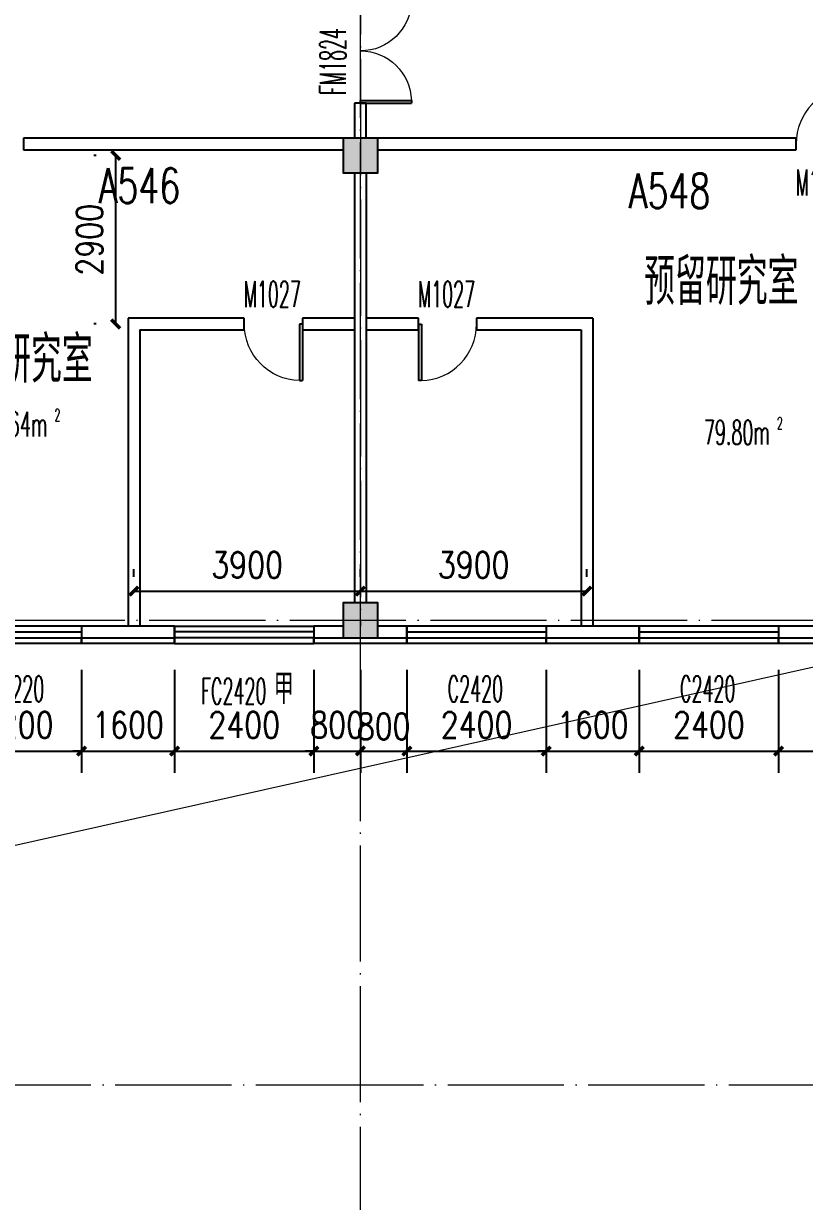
# Model space of a CAD drawing. Extents: x 1417642 to 3570900, y 124798 to 1191112.
# Drawn here: x 1495603 to 1509048, y 206833 to 227103 of the extents above; entities that cross this region are included whole.
import ezdxf

# ---------------------------------------------------------------- set-up
doc = ezdxf.new("R2010")
doc.units = 0
doc.header["$LTSCALE"] = 1000
doc.header["$MEASUREMENT"] = 0
doc.linetypes.add('DOTE', pattern=[2.42, 2, -0.2, 0.02, -0.2])
doc.layers.get('0').update_dxf_attribs({"linetype": 'CONTINUOUS'})
doc.layers.get('Defpoints').update_dxf_attribs({"linetype": 'CONTINUOUS'})
for name, color, linetype in [('colu', 2, 'CONTINUOUS'), ('COLUMN', 9, 'CONTINUOUS'), ('DOTE', 1, 'DOTE'), ('PUB_DIM', 3, 'CONTINUOUS'), ('PUB_HATCH', 8, 'CONTINUOUS'), ('PUB_TEXT', 40, 'CONTINUOUS'), ('SPACE', 7, 'CONTINUOUS'), ('STAIR', 2, 'CONTINUOUS'), ('SURFACE', 6, 'CONTINUOUS'), ('tiaozheng', 20, 'CONTINUOUS'), ('WALL', 4, 'CONTINUOUS'), ('WALL-MOVE', 6, 'CONTINUOUS'), ('WINDOW', 2, 'CONTINUOUS'), ('WINDOW_TEXT', 7, 'CONTINUOUS'), ('填充', 252, 'CONTINUOUS'), ('柱填充', 8, 'CONTINUOUS')]:
    doc.layers.add(name, color=color, linetype=linetype)
doc.styles.add('_TCH_SPACE', font='ROMANS', dxfattribs={"width": 0.7, "height": 5, "bigfont": 'Z'})
doc.styles.add('_TCH_WINDOW', font='ROMANS.shx', dxfattribs={"width": 0.7, "height": 400, "bigfont": 'Z.shx'})
doc.styles.add('DIM_FONT', font='SIMPLEX.shx', dxfattribs={"width": 0.8})
doc.styles.add('Z', font='ROMANS', dxfattribs={"width": 0.7, "bigfont": 'Z'})
doc.dimstyles.new('DIMN150', dxfattribs={"dimscale": 1.5, "dimtxt": 300, "dimasz": 100, "dimexe": 250, "dimexo": 300, "dimgap": 150, "dimtad": 1, "dimdec": 0, "dimzin": 0, "dimdsep": 46, "dimtxsty": 'DIM_FONT', "dimblk": 'ARCHTICK', "dimcen": 0.09, "dimdle": 1.5, "dimclrt": 7, "dimazin": 2, "dimtfac": 1, "dimtdec": 0, "dimtix": 1, "dimtmove": 2, "dimatfit": 3, "dimldrblk": 'ARCHTICK', "dimfxl": 1, "dimtolj": 1, "dimtzin": 0, "dimarcsym": 0})

# ---------------------------------------------------------------- blocks, each defined once
blk = doc.blocks.new('896')
at = {"layer": '柱填充'}
h = blk.add_hatch(color=256, dxfattribs=at)
h.paths.add_polyline_path([(1580873, 568265), (1580873, 568965), (1580273, 568965), (1580273, 568265)])
h.paths.add_polyline_path([(1572873, 568265), (1572873, 568965), (1572273, 568965), (1572273, 568265)])
h.paths.add_polyline_path([(1564873, 568265), (1564873, 568965), (1564273, 568965), (1564273, 568265)])
h.paths.add_polyline_path([(1556873, 568265), (1556873, 568965), (1556273, 568965), (1556273, 568265)])
h.paths.add_polyline_path([(1546873, 568265), (1546873, 568965), (1546273, 568965), (1546273, 568265)])
h.paths.add_polyline_path([(1536873, 568265), (1536873, 568965), (1536273, 568965), (1536273, 568265)])
h.paths.add_polyline_path([(1533273, 568265), (1533273, 568965), (1532673, 568965), (1532673, 568265)])
h.paths.add_polyline_path([(1523273, 568365), (1523273, 568965), (1522673, 568965), (1522673, 568365)])
h.paths.add_polyline_path([(1590123, 558965), (1589423, 558965), (1589423, 558365), (1590123, 558365)])
h.paths.add_polyline_path([(1580923, 558365), (1580923, 559065), (1580223, 559065), (1580223, 558365)])
h.paths.add_polyline_path([(1572923, 558365), (1572923, 559065), (1572223, 559065), (1572223, 558365)])
h.paths.add_polyline_path([(1564923, 558365), (1564923, 559065), (1564223, 559065), (1564223, 558365)])
h.paths.add_polyline_path([(1556923, 558365), (1556923, 559065), (1556223, 559065), (1556223, 558365)])
h.paths.add_polyline_path([(1546923, 558365), (1546923, 559065), (1546223, 559065), (1546223, 558365)])
h.paths.add_polyline_path([(1536873, 558365), (1536873, 558965), (1536273, 558965), (1536273, 558365)])
h.paths.add_polyline_path([(1533273, 558365), (1533273, 558965), (1532673, 558965), (1532673, 558365)])
h.paths.add_polyline_path([(1523372, 558965), (1522672, 558965), (1522672, 558365), (1523372, 558365)])
h.paths.add_polyline_path([(1590123, 554765), (1590123, 555365), (1589523, 555365), (1589523, 554765)])
h.paths.add_polyline_path([(1580873, 554765), (1580873, 555365), (1580273, 555365), (1580273, 554765)])
h.paths.add_polyline_path([(1572873, 554765), (1572873, 555365), (1572273, 555365), (1572273, 554765)])
h.paths.add_polyline_path([(1564873, 554765), (1564873, 555365), (1564273, 555365), (1564273, 554765)])
h.paths.add_polyline_path([(1556873, 554765), (1556873, 555365), (1556273, 555365), (1556273, 554765)])
h.paths.add_polyline_path([(1546873, 554765), (1546873, 555365), (1546273, 555365), (1546273, 554765)])
h.paths.add_polyline_path([(1536873, 554765), (1536873, 555365), (1536273, 555365), (1536273, 554765)])
h.paths.add_polyline_path([(1533273, 554765), (1533273, 555365), (1532673, 555365), (1532673, 554765)])
h.paths.add_polyline_path([(1523372, 555365), (1522672, 555365), (1522672, 554765), (1523372, 554765)])
h.paths.add_polyline_path([(1590123, 546765), (1590123, 547365), (1589523, 547365), (1589523, 546765)])
h.paths.add_polyline_path([(1580873, 546765), (1580873, 547365), (1580273, 547365), (1580273, 546765)])
h.paths.add_polyline_path([(1572873, 546765), (1572873, 547365), (1572273, 547365), (1572273, 546765)])
h.paths.add_polyline_path([(1564873, 546765), (1564873, 547365), (1564273, 547365), (1564273, 546765)])
h.paths.add_polyline_path([(1556873, 546765), (1556873, 547365), (1556273, 547365), (1556273, 546765)])
h.paths.add_polyline_path([(1546873, 546715), (1546873, 547415), (1546173, 547415), (1546173, 546715)])
h.paths.add_polyline_path([(1536973, 546715), (1536973, 547415), (1536273, 547415), (1536273, 546715)])
h.paths.add_polyline_path([(1533273, 546715), (1533273, 547415), (1532573, 547415), (1532573, 546715)])
h.paths.add_polyline_path([(1523372, 547365), (1522672, 547365), (1522672, 546765), (1523372, 546765)])
h.paths.add_polyline_path([(1546873, 539365), (1546173, 539365), (1546173, 538765), (1546873, 538765)])
h.paths.add_polyline_path([(1536973, 538715), (1536973, 539415), (1536273, 539415), (1536273, 538715)])
h.paths.add_polyline_path([(1533273, 538715), (1533273, 539415), (1532573, 539415), (1532573, 538715)])
h.paths.add_polyline_path([(1523372, 539365), (1522672, 539365), (1522672, 538765), (1523372, 538765)])
h.paths.add_polyline_path([(1546873, 531365), (1546173, 531365), (1546173, 530765), (1546873, 530765)])
h.paths.add_polyline_path([(1536973, 530715), (1536973, 531415), (1536273, 531415), (1536273, 530715)])
h.paths.add_polyline_path([(1533273, 530715), (1533273, 531415), (1532573, 531415), (1532573, 530715)])
h.paths.add_polyline_path([(1523372, 531365), (1522672, 531365), (1522672, 530765), (1523372, 530765)])
h.paths.add_polyline_path([(1546873, 523365), (1546173, 523365), (1546173, 522765), (1546873, 522765)])
h.paths.add_polyline_path([(1536973, 522715), (1536973, 523415), (1536273, 523415), (1536273, 522715)])
h.paths.add_polyline_path([(1533273, 522715), (1533273, 523415), (1532573, 523415), (1532573, 522715)])
h.paths.add_polyline_path([(1523372, 523365), (1522672, 523365), (1522672, 522765), (1523372, 522765)])
h.paths.add_polyline_path([(1546873, 515365), (1546173, 515365), (1546173, 514765), (1546873, 514765)])
h.paths.add_polyline_path([(1536973, 514715), (1536973, 515415), (1536273, 515415), (1536273, 514715)])
h.paths.add_polyline_path([(1533273, 514715), (1533273, 515415), (1532573, 515415), (1532573, 514715)])
h.paths.add_polyline_path([(1523372, 515365), (1522672, 515365), (1522672, 514765), (1523372, 514765)])
h.paths.add_polyline_path([(1546873, 507365), (1546173, 507365), (1546173, 506765), (1546873, 506765)])
h.paths.add_polyline_path([(1536973, 506715), (1536973, 507415), (1536273, 507415), (1536273, 506715)])
h.paths.add_polyline_path([(1533273, 506715), (1533273, 507415), (1532573, 507415), (1532573, 506715)])
h.paths.add_polyline_path([(1523372, 507365), (1522672, 507365), (1522672, 506765), (1523372, 506765)])
h.paths.add_polyline_path([(1546873, 499365), (1546173, 499365), (1546173, 498765), (1546873, 498765)])
h.paths.add_polyline_path([(1536973, 498715), (1536973, 499415), (1536273, 499415), (1536273, 498715)])
h.paths.add_polyline_path([(1533273, 498715), (1533273, 499415), (1532573, 499415), (1532573, 498715)])
h.paths.add_polyline_path([(1523372, 499365), (1522672, 499365), (1522672, 498765), (1523372, 498765)])
h.paths.add_polyline_path([(1546873, 490765), (1546873, 491365), (1546273, 491365), (1546273, 490765)])
h.paths.add_polyline_path([(1536873, 490765), (1536873, 491365), (1536273, 491365), (1536273, 490765)])
h.paths.add_polyline_path([(1533273, 490765), (1533273, 491365), (1532673, 491365), (1532673, 490765)])
h.paths.add_polyline_path([(1523273, 490765), (1523273, 491365), (1522673, 491365), (1522673, 490765)])
at = {"layer": 'colu'}
for points in [[(1580873, 554765), (1580873, 555365), (1580273, 555365), (1580273, 554765)], [(1580873, 546765), (1580873, 547365), (1580273, 547365), (1580273, 546765)]]:
    blk.add_lwpolyline(points, close=True, dxfattribs=at)
blk = doc.blocks.new('_ArchTick')
at = {"color": 0, "linetype": 'ByBlock', "const_width": 0.4}
blk.add_lwpolyline([(-0.5, -0.5), (0.5, 0.5)], dxfattribs=at)
blk = doc.blocks.new('*D337')
at = {"layer": 'Defpoints', "color": 0}
for p in [(1501403, 217337), (1497503, 217133), (1501403, 217133)]:
    blk.add_point(p, dxfattribs=at)
at = {"layer": 'PUB_DIM', "color": 0, "lineweight": -2}
for p, q in [((1497503, 217583), (1497503, 217712)), ((1501403, 217583), (1501403, 217712)), ((1497501, 217337), (1501405, 217337))]:
    blk.add_line(p, q, dxfattribs=at)
at = {"layer": 'PUB_DIM', "color": 0, "lineweight": -2, "xscale": 150, "yscale": 150, "zscale": 150, "rotation": 180}
blk.add_blockref('_ArchTick', (1497503, 217337), dxfattribs=at)
at = {"layer": 'PUB_DIM', "color": 0, "lineweight": -2, "xscale": 150, "yscale": 150, "zscale": 150}
blk.add_blockref('_ArchTick', (1501403, 217337), dxfattribs=at)
at = {"layer": 'PUB_DIM', "color": 7, "insert": (1499453, 217787), "char_height": 450, "attachment_point": 5, "style": 'DIM_FONT'}
blk.add_mtext('\\A1;3900', dxfattribs=at)
blk = doc.blocks.new('*D382')
at = {"layer": 'Defpoints', "color": 0}
for p in [(1505303, 217337), (1501403, 217133), (1505303, 217133)]:
    blk.add_point(p, dxfattribs=at)
at = {"layer": 'PUB_DIM', "color": 0, "lineweight": -2}
for p, q in [((1501403, 217583), (1501403, 217712)), ((1505303, 217583), (1505303, 217712)), ((1501401, 217337), (1505305, 217337))]:
    blk.add_line(p, q, dxfattribs=at)
at = {"layer": 'PUB_DIM', "color": 0, "lineweight": -2, "xscale": 150, "yscale": 150, "zscale": 150, "rotation": 180}
blk.add_blockref('_ArchTick', (1501403, 217337), dxfattribs=at)
at = {"layer": 'PUB_DIM', "color": 0, "lineweight": -2, "xscale": 150, "yscale": 150, "zscale": 150}
blk.add_blockref('_ArchTick', (1505303, 217337), dxfattribs=at)
at = {"layer": 'PUB_DIM', "color": 7, "insert": (1503353, 217787), "char_height": 450, "attachment_point": 5, "style": 'DIM_FONT'}
blk.add_mtext('\\A1;3900', dxfattribs=at)
blk = doc.blocks.new('*D383')
at = {"layer": 'Defpoints', "color": 0}
for p in [(1497190, 224833), (1497303, 224833), (1497303, 221933)]:
    blk.add_point(p, dxfattribs=at)
at = {"layer": 'PUB_DIM', "color": 0, "lineweight": -2}
for p, q in [((1496853, 224833), (1496815, 224833)), ((1497190, 221930), (1497190, 224835)), ((1496853, 221933), (1496815, 221933))]:
    blk.add_line(p, q, dxfattribs=at)
at = {"layer": 'PUB_DIM', "color": 0, "lineweight": -2, "xscale": 150, "yscale": 150, "zscale": 150}
for p, rotation in [((1497190, 224833), 90), ((1497190, 221933), 270)]:
    blk.add_blockref('_ArchTick', p, dxfattribs=dict(at, rotation=rotation))
at = {"layer": 'PUB_DIM', "color": 7, "insert": (1496740, 223383), "char_height": 450, "attachment_point": 5, "rotation": 90, "style": 'DIM_FONT'}
blk.add_mtext('\\A1;2900', dxfattribs=at)
blk = doc.blocks.new('*D619')
at = {"layer": 'Defpoints', "color": 0}
for p in [(1494403, 216433), (1496603, 216433), (1496603, 214584)]:
    blk.add_point(p, dxfattribs=at)
at = {"layer": 'PUB_DIM', "color": 0, "lineweight": -2}
for p, q in [((1494403, 215983), (1494403, 214209)), ((1496603, 215983), (1496603, 214209)), ((1494401, 214584), (1496605, 214584))]:
    blk.add_line(p, q, dxfattribs=at)
at = {"layer": 'PUB_DIM', "color": 0, "lineweight": -2, "xscale": 150, "yscale": 150, "zscale": 150, "rotation": 180}
blk.add_blockref('_ArchTick', (1494403, 214584), dxfattribs=at)
at = {"layer": 'PUB_DIM', "color": 0, "lineweight": -2, "xscale": 150, "yscale": 150, "zscale": 150}
blk.add_blockref('_ArchTick', (1496603, 214584), dxfattribs=at)
at = {"layer": 'PUB_DIM', "color": 7, "insert": (1495503, 215034), "char_height": 450, "attachment_point": 5, "style": 'DIM_FONT'}
blk.add_mtext('\\A1;2200', dxfattribs=at)
blk = doc.blocks.new('*D620')
at = {"layer": 'Defpoints', "color": 0}
for p in [(1496603, 216433), (1498203, 216433), (1498203, 214584)]:
    blk.add_point(p, dxfattribs=at)
at = {"layer": 'PUB_DIM', "color": 0, "lineweight": -2}
for p, q in [((1496603, 215983), (1496603, 214209)), ((1498203, 215983), (1498203, 214209)), ((1496603, 214584), (1496453, 214584)), ((1496603, 214584), (1498203, 214584)), ((1498203, 214584), (1498353, 214584))]:
    blk.add_line(p, q, dxfattribs=at)
at = {"layer": 'PUB_DIM', "color": 0, "lineweight": -2, "xscale": 150, "yscale": 150, "zscale": 150}
blk.add_blockref('_ArchTick', (1496603, 214584), dxfattribs=at)
at = {"layer": 'PUB_DIM', "color": 0, "lineweight": -2, "xscale": 150, "yscale": 150, "zscale": 150, "rotation": 180}
blk.add_blockref('_ArchTick', (1498203, 214584), dxfattribs=at)
at = {"layer": 'PUB_DIM', "color": 7, "insert": (1497403, 215034), "char_height": 450, "attachment_point": 5, "style": 'DIM_FONT'}
blk.add_mtext('\\A1;1600', dxfattribs=at)
blk = doc.blocks.new('*D621')
at = {"layer": 'Defpoints', "color": 0}
for p in [(1498203, 216433), (1500603, 216433), (1500603, 214584)]:
    blk.add_point(p, dxfattribs=at)
at = {"layer": 'PUB_DIM', "color": 0, "lineweight": -2}
for p, q in [((1498203, 215983), (1498203, 214209)), ((1500603, 215983), (1500603, 214209)), ((1498201, 214584), (1500605, 214584))]:
    blk.add_line(p, q, dxfattribs=at)
at = {"layer": 'PUB_DIM', "color": 0, "lineweight": -2, "xscale": 150, "yscale": 150, "zscale": 150, "rotation": 180}
blk.add_blockref('_ArchTick', (1498203, 214584), dxfattribs=at)
at = {"layer": 'PUB_DIM', "color": 0, "lineweight": -2, "xscale": 150, "yscale": 150, "zscale": 150}
blk.add_blockref('_ArchTick', (1500603, 214584), dxfattribs=at)
at = {"layer": 'PUB_DIM', "color": 7, "insert": (1499403, 215034), "char_height": 450, "attachment_point": 5, "style": 'DIM_FONT'}
blk.add_mtext('\\A1;2400', dxfattribs=at)
blk = doc.blocks.new('*D622')
at = {"layer": 'Defpoints', "color": 0}
for p in [(1500603, 216433), (1501403, 216433), (1501403, 214584)]:
    blk.add_point(p, dxfattribs=at)
at = {"layer": 'PUB_DIM', "color": 0, "lineweight": -2}
for p, q in [((1500603, 215983), (1500603, 214209)), ((1501403, 215983), (1501403, 214209)), ((1500603, 214584), (1500453, 214584)), ((1500603, 214584), (1501403, 214584)), ((1501403, 214584), (1501553, 214584))]:
    blk.add_line(p, q, dxfattribs=at)
at = {"layer": 'PUB_DIM', "color": 0, "lineweight": -2, "xscale": 150, "yscale": 150, "zscale": 150}
blk.add_blockref('_ArchTick', (1500603, 214584), dxfattribs=at)
at = {"layer": 'PUB_DIM', "color": 0, "lineweight": -2, "xscale": 150, "yscale": 150, "zscale": 150, "rotation": 180}
blk.add_blockref('_ArchTick', (1501403, 214584), dxfattribs=at)
at = {"layer": 'PUB_DIM', "color": 7, "insert": (1501003, 215034), "char_height": 450, "attachment_point": 5, "style": 'DIM_FONT'}
blk.add_mtext('\\A1;800', dxfattribs=at)
blk = doc.blocks.new('*D623')
at = {"layer": 'Defpoints', "color": 0}
for p in [(1501403, 216433), (1502203, 216433), (1502203, 214584)]:
    blk.add_point(p, dxfattribs=at)
at = {"layer": 'PUB_DIM', "color": 0, "lineweight": -2}
for p, q in [((1501403, 215983), (1501403, 214209)), ((1502203, 215983), (1502203, 214209)), ((1501401, 214584), (1502205, 214584))]:
    blk.add_line(p, q, dxfattribs=at)
at = {"layer": 'PUB_DIM', "color": 0, "lineweight": -2, "xscale": 150, "yscale": 150, "zscale": 150, "rotation": 180}
blk.add_blockref('_ArchTick', (1501403, 214584), dxfattribs=at)
at = {"layer": 'PUB_DIM', "color": 0, "lineweight": -2, "xscale": 150, "yscale": 150, "zscale": 150}
blk.add_blockref('_ArchTick', (1502203, 214584), dxfattribs=at)
at = {"layer": 'PUB_DIM', "color": 7, "insert": (1501803, 215007), "char_height": 450, "attachment_point": 5, "style": 'DIM_FONT'}
blk.add_mtext('\\A1;800', dxfattribs=at)
blk = doc.blocks.new('*D624')
at = {"layer": 'Defpoints', "color": 0}
for p in [(1502203, 216433), (1504603, 216433), (1504603, 214584)]:
    blk.add_point(p, dxfattribs=at)
at = {"layer": 'PUB_DIM', "color": 0, "lineweight": -2}
for p, q in [((1502203, 215983), (1502203, 214209)), ((1504603, 215983), (1504603, 214209)), ((1502201, 214584), (1504605, 214584))]:
    blk.add_line(p, q, dxfattribs=at)
at = {"layer": 'PUB_DIM', "color": 0, "lineweight": -2, "xscale": 150, "yscale": 150, "zscale": 150, "rotation": 180}
blk.add_blockref('_ArchTick', (1502203, 214584), dxfattribs=at)
at = {"layer": 'PUB_DIM', "color": 0, "lineweight": -2, "xscale": 150, "yscale": 150, "zscale": 150}
blk.add_blockref('_ArchTick', (1504603, 214584), dxfattribs=at)
at = {"layer": 'PUB_DIM', "color": 7, "insert": (1503403, 215034), "char_height": 450, "attachment_point": 5, "style": 'DIM_FONT'}
blk.add_mtext('\\A1;2400', dxfattribs=at)
blk = doc.blocks.new('*D625')
at = {"layer": 'Defpoints', "color": 0}
for p in [(1504603, 216433), (1506203, 216433), (1506203, 214584)]:
    blk.add_point(p, dxfattribs=at)
at = {"layer": 'PUB_DIM', "color": 0, "lineweight": -2}
for p, q in [((1504603, 215983), (1504603, 214209)), ((1506203, 215983), (1506203, 214209)), ((1504603, 214584), (1504453, 214584)), ((1504603, 214584), (1506203, 214584)), ((1506203, 214584), (1506353, 214584))]:
    blk.add_line(p, q, dxfattribs=at)
at = {"layer": 'PUB_DIM', "color": 0, "lineweight": -2, "xscale": 150, "yscale": 150, "zscale": 150}
blk.add_blockref('_ArchTick', (1504603, 214584), dxfattribs=at)
at = {"layer": 'PUB_DIM', "color": 0, "lineweight": -2, "xscale": 150, "yscale": 150, "zscale": 150, "rotation": 180}
blk.add_blockref('_ArchTick', (1506203, 214584), dxfattribs=at)
at = {"layer": 'PUB_DIM', "color": 7, "insert": (1505403, 215034), "char_height": 450, "attachment_point": 5, "style": 'DIM_FONT'}
blk.add_mtext('\\A1;1600', dxfattribs=at)
blk = doc.blocks.new('*D626')
at = {"layer": 'Defpoints', "color": 0}
for p in [(1506203, 216433), (1508603, 216433), (1508603, 214584)]:
    blk.add_point(p, dxfattribs=at)
at = {"layer": 'PUB_DIM', "color": 0, "lineweight": -2}
for p, q in [((1506203, 215983), (1506203, 214209)), ((1508603, 215983), (1508603, 214209)), ((1506201, 214584), (1508605, 214584))]:
    blk.add_line(p, q, dxfattribs=at)
at = {"layer": 'PUB_DIM', "color": 0, "lineweight": -2, "xscale": 150, "yscale": 150, "zscale": 150, "rotation": 180}
blk.add_blockref('_ArchTick', (1506203, 214584), dxfattribs=at)
at = {"layer": 'PUB_DIM', "color": 0, "lineweight": -2, "xscale": 150, "yscale": 150, "zscale": 150}
blk.add_blockref('_ArchTick', (1508603, 214584), dxfattribs=at)
at = {"layer": 'PUB_DIM', "color": 7, "insert": (1507403, 215034), "char_height": 450, "attachment_point": 5, "style": 'DIM_FONT'}
blk.add_mtext('\\A1;2400', dxfattribs=at)
blk = doc.blocks.new('*D627')
at = {"layer": 'Defpoints', "color": 0}
for p in [(1508603, 216433), (1511403, 216433), (1511403, 214584)]:
    blk.add_point(p, dxfattribs=at)
at = {"layer": 'PUB_DIM', "color": 0, "lineweight": -2}
for p, q in [((1508603, 215983), (1508603, 214209)), ((1511403, 215983), (1511403, 214209)), ((1508601, 214584), (1509559, 214584)), ((1511405, 214584), (1511278, 214584))]:
    blk.add_line(p, q, dxfattribs=at)
at = {"layer": 'PUB_DIM', "color": 0, "lineweight": -2, "xscale": 150, "yscale": 150, "zscale": 150, "rotation": 180}
blk.add_blockref('_ArchTick', (1508603, 214584), dxfattribs=at)
at = {"layer": 'PUB_DIM', "color": 0, "lineweight": -2, "xscale": 150, "yscale": 150, "zscale": 150}
blk.add_blockref('_ArchTick', (1511403, 214584), dxfattribs=at)
at = {"layer": 'PUB_DIM', "color": 7, "insert": (1510419, 214996), "char_height": 450, "attachment_point": 5, "style": 'DIM_FONT'}
blk.add_mtext('\\A1;2800', dxfattribs=at)
blk = doc.blocks.new('_FZH')
blk.add_lwpolyline([(-0.5, -0.5), (0.5, -0.5), (0.5, 0.5), (-0.5, 0.5)], close=True)
at = {"layer": 'PUB_HATCH'}
blk.add_solid([(-0.5, -0.5), (0.5, -0.5), (-0.5, 0.5), (0.5, 0.5)], dxfattribs=at)
blk = doc.blocks.new('$TCHSYS$WIN2D')
for p, q in [((-0.5, 0.5), (0.5, 0.5)), ((-0.5, 0.5), (-0.5, -0.5)), ((0.5, 0.5), (0.5, -0.5)), ((0.5, 0.1667), (-0.5, 0.1667)), ((0.5, -0.1667), (-0.5, -0.1667)), ((-0.5, -0.5), (0.5, -0.5))]:
    blk.add_line(p, q)
blk = doc.blocks.new('$DorLib2D$00000001')
for p, q in [((0.45, 0.975), (0.5, 0.975)), ((0.45, 0), (0.45, 0.975)), ((0.5, 0), (0.5, 0.975)), ((0.5, 0), (0.45, 0))]:
    blk.add_line(p, q)
at = {"lineweight": 13}
blk.add_arc((0.475, 0), 0.975, 91.4693, 180, dxfattribs=at)
blk = doc.blocks.new('$DorLib2D$00000002')
for p, q in [((-0.5, 0), (-0.5, 0.4875)), ((-0.475, 0.4875), (-0.5, 0.4875)), ((-0.475, 0), (-0.475, 0.4875)), ((0.475, 0), (0.475, 0.4875)), ((0.475, 0.4875), (0.5, 0.4875)), ((0.5, 0), (0.5, 0.4875)), ((-0.5, 0), (-0.475, 0)), ((0.5, 0), (0.475, 0))]:
    blk.add_line(p, q)
at = {"lineweight": 13}
for centre, start, end in [((-0.4875, 0), 0, 88.53072), ((0.4875, 0), 91.46928, 180)]:
    blk.add_arc(centre, 0.4875, start, end, dxfattribs=at)

msp = doc.modelspace()

# ---------------------------------------------------------------- linework, layer by layer
at = {"layer": 'DOTE', "lineweight": 0}
msp.add_line((1501403.1, 131099.3), (1501403.1, 242558.6), dxfattribs=at)
for points in [[(1501403.1, 243432.7), (1501403.1, 216732.7)], [(1596566.6, 216832.7), (1432076.7, 216832.7)], [(1596566.6, 216832.7), (1432076.7, 216832.7)], [(1501603.1, 208832.7), (1432076.7, 208832.7)], [(1596866.6, 208832.7), (1501603.1, 208832.7)]]:
    msp.add_lwpolyline(points, dxfattribs=at)
at = {"layer": 'STAIR', "lineweight": 0}
msp.add_lwpolyline([(1467803.6, 159832.7), (1473358.8, 208032.7), (1511003.1, 216432.7)], dxfattribs=at)
at = {"layer": 'SURFACE'}
for p, q in [((1496603.1, 216432.7), (1496603.1, 216532.7)), ((1498203.1, 216432.7), (1498203.1, 216532.7)), ((1500603.1, 216432.7), (1500603.1, 216532.7)), ((1502203.1, 216432.7), (1502203.1, 216532.7)), ((1504603.1, 216432.7), (1504603.1, 216532.7)), ((1506203.1, 216432.7), (1506203.1, 216532.7)), ((1508603.1, 216432.7), (1508603.1, 216532.7)), ((1497503.1, 216432.7), (1496603.1, 216432.7)), ((1498203.1, 216432.7), (1497503.1, 216432.7)), ((1501403.1, 216432.7), (1500603.1, 216432.7)), ((1502203.1, 216432.7), (1501403.1, 216432.7)), ((1505303.1, 216432.7), (1504603.1, 216432.7)), ((1506203.1, 216432.7), (1505303.1, 216432.7)), ((1510653.1, 216432.7), (1508603.1, 216432.7))]:
    msp.add_line(p, q, dxfattribs=at)
at = {"layer": 'WALL'}
for p, q in [((1501503.1, 225732.7), (1501303.1, 225732.7)), ((1501303.1, 225732.7), (1501303.1, 225132.7)), ((1501503.1, 225132.7), (1501503.1, 225732.7)), ((1501103.1, 225132.7), (1495603.1, 225132.7)), ((1495603.1, 225132.7), (1495603.1, 224932.7)), ((1508903.1, 225132.7), (1501703.1, 225132.7)), ((1508903.1, 224932.7), (1508903.1, 225132.7)), ((1495603.1, 224932.7), (1501103.1, 224932.7)), ((1501703.1, 224932.7), (1508903.1, 224932.7)), ((1501303.1, 224532.7), (1501303.1, 221932.7)), ((1501503.1, 224532.7), (1501503.1, 221932.7)), ((1501303.1, 221932.7), (1501303.1, 217132.7)), ((1501503.1, 221932.7), (1501503.1, 217132.7)), ((1497503.1, 216732.7), (1496603.1, 216732.7)), ((1496603.1, 216732.7), (1496603.1, 216532.7)), ((1498203.1, 216732.7), (1497503.1, 216732.7)), ((1498203.1, 216532.7), (1498203.1, 216732.7)), ((1501103.1, 216732.7), (1500603.1, 216732.7)), ((1500603.1, 216732.7), (1500603.1, 216532.7)), ((1502203.1, 216732.7), (1501703.1, 216732.7)), ((1502203.1, 216532.7), (1502203.1, 216732.7)), ((1505303.1, 216732.7), (1504603.1, 216732.7)), ((1504603.1, 216732.7), (1504603.1, 216532.7)), ((1506203.1, 216732.7), (1505303.1, 216732.7)), ((1506203.1, 216532.7), (1506203.1, 216732.7)), ((1510353.1, 216732.7), (1508603.1, 216732.7)), ((1508603.1, 216732.7), (1508603.1, 216532.7)), ((1496603.1, 216532.7), (1497503.1, 216532.7)), ((1497503.1, 216532.7), (1498203.1, 216532.7)), ((1500603.1, 216532.7), (1501103.1, 216532.7)), ((1501703.1, 216532.7), (1502203.1, 216532.7)), ((1504603.1, 216532.7), (1505303.1, 216532.7)), ((1505303.1, 216532.7), (1506203.1, 216532.7)), ((1508603.1, 216532.7), (1510353.1, 216532.7))]:
    msp.add_line(p, q, dxfattribs=at)
at = {"layer": 'WALL-MOVE'}
for p, q in [((1499403.1, 222032.7), (1497403.1, 222032.7)), ((1497403.1, 222032.7), (1497403.1, 216732.7)), ((1499403.1, 221832.7), (1499403.1, 222032.7)), ((1501303.1, 222032.7), (1500403.1, 222032.7)), ((1500403.1, 222032.7), (1500403.1, 221832.7)), ((1502403.1, 222032.7), (1501503.1, 222032.7)), ((1502403.1, 221832.7), (1502403.1, 222032.7)), ((1505403.1, 222032.7), (1503403.1, 222032.7)), ((1503403.1, 222032.7), (1503403.1, 221832.7)), ((1505403.1, 222032.7), (1505403.1, 216732.7)), ((1497603.1, 221832.7), (1499403.1, 221832.7)), ((1497603.1, 221832.7), (1497603.1, 216732.7)), ((1500403.1, 221832.7), (1501303.1, 221832.7)), ((1501503.1, 221832.7), (1502403.1, 221832.7)), ((1503403.1, 221832.7), (1505203.1, 221832.7)), ((1505203.1, 221832.7), (1505203.1, 216732.7))]:
    msp.add_line(p, q, dxfattribs=at)

# ---------------------------------------------------------------- block references
at = {"layer": 'COLUMN', "lineweight": 0, "xscale": 600, "yscale": 600, "zscale": 600}
for p in [(1501403.1, 224832.7), (1501403.1, 216832.7)]:
    msp.add_blockref('_FZH', p, dxfattribs=at)
at = {"layer": 'tiaozheng'}
msp.add_blockref('896', (-79169.7, -330232.4), dxfattribs=at)
at = {"layer": 'WINDOW', "lineweight": 0, "xscale": 1800, "yscale": -1800, "zscale": 1800, "rotation": 90}
msp.add_blockref('$DorLib2D$00000002', (1501403.1, 226632.7), dxfattribs=at)
at = {"layer": 'WINDOW', "lineweight": 0}
ref = msp.add_blockref('$DorLib2D$00000001', (1509403.1, 225032.7), dxfattribs=dict(at, xscale=-1000, yscale=-1000, zscale=-1000, rotation=180))
ref.add_attrib('A', 'M1027', (1508893.8, 224145.6), dxfattribs={"layer": 'WINDOW_TEXT', "lineweight": 0, "height": 446.25, "style": '_TCH_WINDOW', "width": 0.494118})
ref = msp.add_blockref('$DorLib2D$00000001', (1499903.1, 221932.7), dxfattribs=dict(at, xscale=1000, yscale=-1000, zscale=1000))
ref.add_attrib('A', 'M1027', (1499393.8, 222222.1), dxfattribs={"layer": 'WINDOW_TEXT', "lineweight": 0, "height": 446.25, "style": '_TCH_WINDOW', "width": 0.494118})
ref = msp.add_blockref('$DorLib2D$00000001', (1502903.1, 221932.7), dxfattribs=dict(at, xscale=1000, yscale=1000, zscale=1000, rotation=180))
ref.add_attrib('A', 'M1027', (1502393.8, 222222.1), dxfattribs={"layer": 'WINDOW_TEXT', "lineweight": 0, "height": 446.25, "style": '_TCH_WINDOW', "width": 0.494118})
at = {"layer": 'WINDOW', "color": 2}
ref = msp.add_blockref('$TCHSYS$WIN2D', (1495503.1, 216582.7), dxfattribs=dict(at, xscale=2200, yscale=-300, zscale=2200, rotation=180))
ref.add_attrib('A', 'C2220', (1495004.3, 215429.8), dxfattribs={"layer": 'WINDOW_TEXT', "color": 2, "height": 446.25, "style": '_TCH_WINDOW', "width": 0.494118})
at = {"layer": 'WINDOW', "color": 2, "xscale": -2400, "yscale": -300, "zscale": -2400, "rotation": 180}
msp.add_blockref('$TCHSYS$WIN2D', (1499403.1, 216582.7), dxfattribs=at)
at = {"layer": 'WINDOW', "color": 2}
ref = msp.add_blockref('$TCHSYS$WIN2D', (1503403.1, 216582.7), dxfattribs=dict(at, xscale=2400, yscale=-300, zscale=2400, rotation=180))
ref.add_attrib('A', 'C2420', (1502904.3, 215429.8), dxfattribs={"layer": 'WINDOW_TEXT', "color": 2, "height": 446.25, "style": '_TCH_WINDOW', "width": 0.494118})
ref = msp.add_blockref('$TCHSYS$WIN2D', (1507403.1, 216582.7), dxfattribs=dict(at, xscale=2400, yscale=-300, zscale=2400, rotation=180))
ref.add_attrib('A', 'C2420', (1506904.3, 215429.8), dxfattribs={"layer": 'WINDOW_TEXT', "color": 2, "height": 446.25, "style": '_TCH_WINDOW', "width": 0.494118})

# ---------------------------------------------------------------- texts
at = {"layer": 'PUB_TEXT', "color": 1, "lineweight": 60, "style": 'Z', "width": 0.7}
for s, p in [('A546', (1496896.2, 224013.6)), ('A548', (1506023, 223923.4))]:
    msp.add_text(s, height=600, dxfattribs=at).set_placement(p)
at = {"layer": 'SPACE', "style": '_TCH_SPACE', "width": 0.525}
for s, height, p in [('63.64m', 420, (1494879.1, 219999.5)), ('2', 210, (1496139.1, 220262)), ('79.80m', 420, (1507317.3, 219857.7)), ('2', 210, (1508577.3, 220120.2))]:
    msp.add_text(s, height=height, dxfattribs=at).set_placement(p)
at = {"layer": 'WINDOW_TEXT', "style": '_TCH_WINDOW', "width": 0.494118}
msp.add_text('FM1824', height=446.25, rotation=90, dxfattribs=at).set_placement((1501153.1, 225873.6))
at = {"layer": 'WINDOW_TEXT', "color": 2, "style": '_TCH_WINDOW'}
for s, height, width, p in [('甲', 525, 0.7, (1499909.2, 215390.4)), ('FC2420', 446.25, 0.494118, (1498659.7, 215390.4))]:
    msp.add_text(s, height=height, dxfattribs=dict(at, width=width)).set_placement(p)
at = {"layer": '填充', "char_height": 600, "width": 2747.49, "attachment_point": 2, "style": '_TCH_WINDOW'}
for insert in [(1507616.4, 223061.3), (1495464.4, 221721.9)]:
    msp.add_mtext('{\\H1.333x;\\C3;预留研究室}', dxfattribs=dict(at, insert=insert))

# ---------------------------------------------------------------- dimensions: what is measured, and where the dimension line sits
at = {"layer": 'PUB_DIM'}
for p1, p2, distance, picture, middle in [((1497303.1, 221932.7), (1497303.1, 224832.7), 113.1, '*D383', (1496740, 223382.7)), ((1497503.1, 217132.7), (1501403.1, 217132.7), 204.2, '*D337', (1499453.1, 217786.9)), ((1501403.1, 217132.7), (1505303.1, 217132.7), 204.2, '*D382', (1503353.1, 217786.9)), ((1494403.1, 216432.7), (1496603.1, 216432.7), -1848.8, '*D619', (1495503.1, 215033.9)), ((1496603.1, 216432.7), (1498203.1, 216432.7), -1848.8, '*D620', (1497403.1, 215033.9)), ((1498203.1, 216432.7), (1500603.1, 216432.7), -1848.8, '*D621', (1499403.1, 215033.9)), ((1500603.1, 216432.7), (1501403.1, 216432.7), -1848.8, '*D622', (1501003.1, 215033.9)), ((1502203.1, 216432.7), (1504603.1, 216432.7), -1848.8, '*D624', (1503403.1, 215033.9)), ((1504603.1, 216432.7), (1506203.1, 216432.7), -1848.8, '*D625', (1505403.1, 215033.9)), ((1506203.1, 216432.7), (1508603.1, 216432.7), -1848.8, '*D626', (1507403.1, 215033.9))]:
    dim = msp.add_aligned_dim(p1=p1, p2=p2, distance=distance, dimstyle='DIMN150', dxfattribs=at)
    dim.commit()
    dim.dimension.update_dxf_attribs({"geometry": picture, "text_midpoint": middle})
for base, p1, p2, picture, middle in [((1502203.1, 214583.9), (1501403.1, 216432.7), (1502203.1, 216432.7), '*D623', (1501803.1, 215006.9)), ((1511403.1, 214583.9), (1508603.1, 216432.7), (1511403.1, 216432.7), '*D627', (1510418.7, 214996.4))]:
    dim = msp.add_linear_dim(base=base, p1=p1, p2=p2, angle=0, dimstyle='DIMN150', dxfattribs=at)
    dim.commit()
    dim.dimension.update_dxf_attribs({"geometry": picture, "text_midpoint": middle, "dimtype": 129})

doc.saveas('drawing.dxf')
